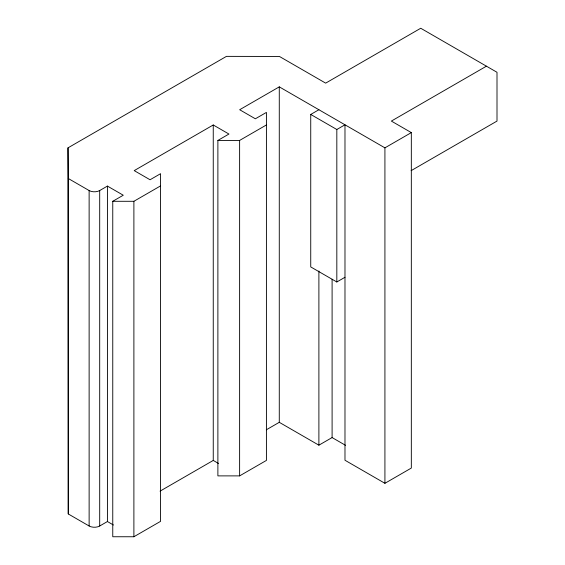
<?xml version="1.0" encoding="UTF-8"?>
<svg xmlns="http://www.w3.org/2000/svg" width="565" height="565" viewBox="0 0 565 565"><rect width="100%" height="100%" fill="white"/><g stroke="black" fill="none" stroke-linecap="round" stroke-linejoin="round"><path stroke-width="0.85" d="M113.459 525.019L107.421 521.537L99.694 526.001A7.472 4.315 0 0 1 89.129 526.001L68.266 513.952L67.998 147.853L226.459 56.366L279.435 56.458L325.659 83.14L420.734 28.25L497.002 72.285L497.002 121.08L411.122 170.658M67.998 147.853L68.266 178.498L89.129 190.546A7.472 4.315 0 0 0 99.694 190.546L107.421 186.083L123.269 195.229L112.76 201.295L112.76 536.75L133.891 536.75L160.566 521.347L160.566 173.695L150.057 179.762L134.216 170.616L213.252 124.978L228.945 134.039L217.885 140.431L217.885 475.885L239.617 475.885L266.419 460.411L266.419 112.407L255.359 118.791L239.666 109.73L279.28 86.862L384.92 147.853L411.327 132.606L411.327 468.06L384.92 483.308L344.982 460.249L344.982 124.794L336.825 129.505L310.736 114.448L310.736 266.92L336.825 281.984L344.982 277.274M112.76 201.295L133.891 201.295L160.566 185.892M217.885 140.431L239.617 140.431L266.419 124.957M310.736 114.448L318.893 109.73M486.437 66.183L391.361 121.08L411.327 132.606M160.057 491.147L213.252 460.433L218.486 463.455M266.327 429.796L279.28 422.316L318.893 445.185L332.1 437.564L345.519 445.312M384.92 147.853L384.92 483.308M336.825 129.505L336.825 281.984M332.1 279.216L332.1 437.564M318.893 271.009L318.893 445.185M279.28 86.862L279.28 422.316M239.617 140.431L239.617 475.885M213.252 124.978L213.252 460.433M133.891 201.295L133.891 536.75M107.421 186.083L107.421 521.537M99.694 190.546L99.694 526.001M89.129 190.546L89.129 526.001M68.266 178.498L68.266 513.952"/></g></svg>
